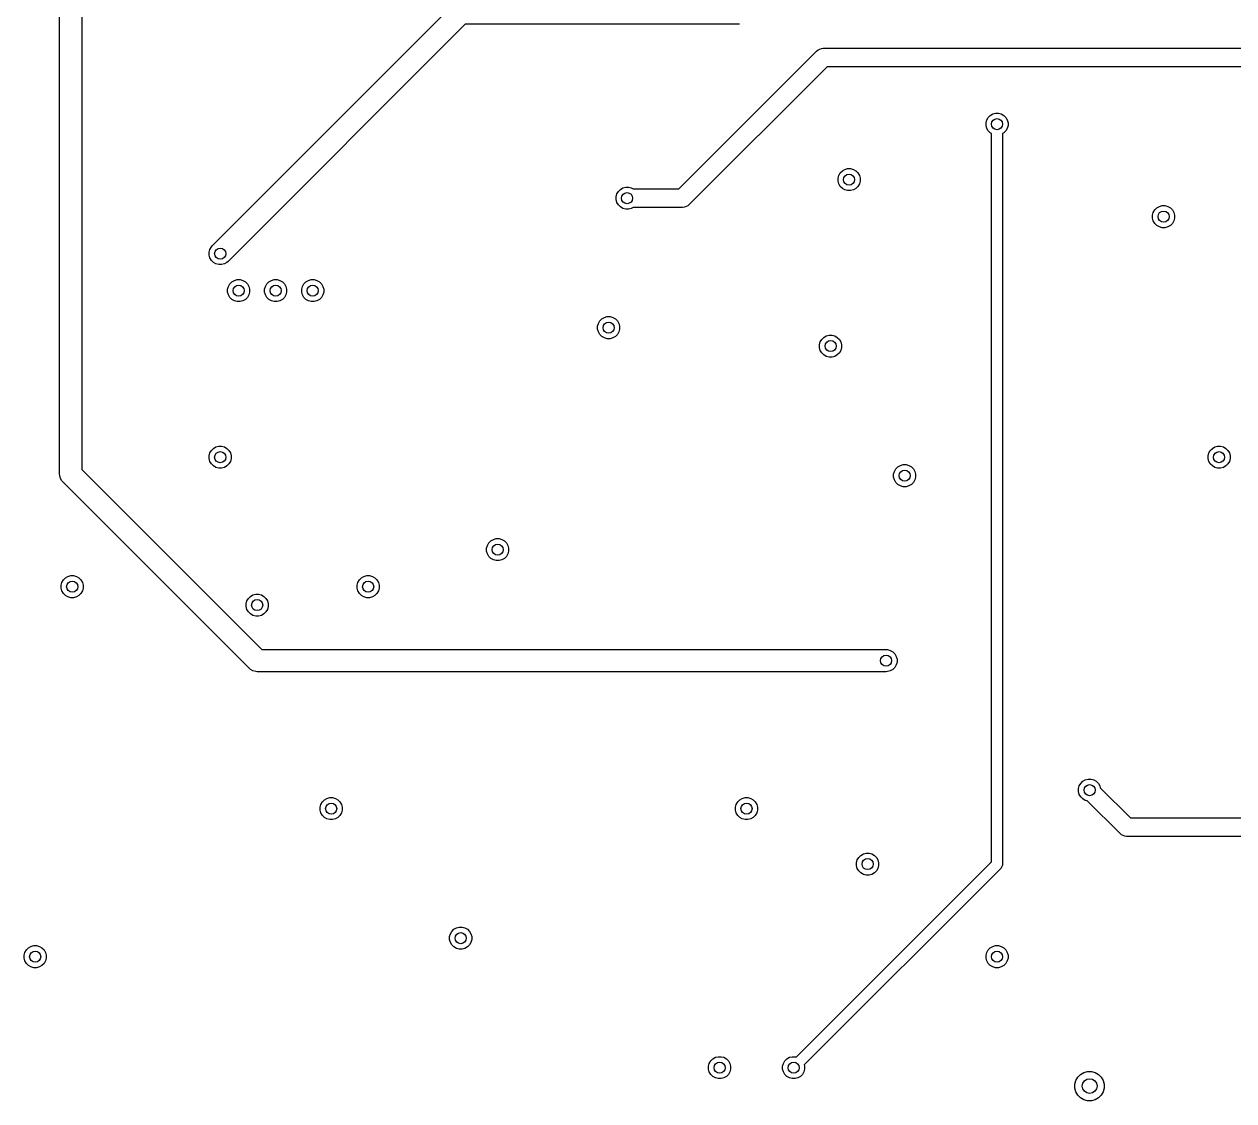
# Model space of a CAD drawing. Header units: inches. Extents: x 1.35 to 5.17, y -6.98 to -1.21.
# Drawn here: x 1.563 to 2.85, y -5.744 to -4.598 of the extents above; entities that cross this region are included whole.
import ezdxf

# ---------------------------------------------------------------- set-up
doc = ezdxf.new("R2010")
doc.units = ezdxf.units.IN
doc.header["$MEASUREMENT"] = 0
doc.layers.add('In1.Cu', color=91, linetype='CONTINUOUS', true_color=0x7fc87f)

msp = doc.modelspace()

# ---------------------------------------------------------------- linework, layer by layer
at = {"layer": 'In1.Cu', "linetype": 'CONTINUOUS'}
for p, q in [((1.6008, -5.0772), (1.6008, -4.4913)), ((1.6244, -4.4913), (1.6244, -5.0723)), ((1.7633, -4.8342), (2.0192, -4.5783)), ((2.0325, -4.5984), (1.78, -4.8509)), ((2.3228, -4.5984), (2.0325, -4.5984)), ((2.3244, -4.5983), (2.3228, -4.5984)), ((2.2597, -4.7736), (2.4064, -4.6269)), ((2.4064, -4.6269), (2.4079, -4.6257)), ((2.4079, -4.6257), (2.4115, -4.6242)), ((2.4115, -4.6242), (2.4134, -4.624)), ((2.4115, -4.6242), (2.4115, -4.6242)), ((2.4134, -4.624), (3.1573, -4.624)), ((2.4175, -4.6437), (2.2707, -4.7904)), ((3.1614, -4.6437), (2.4175, -4.6437)), ((2.5875, -4.7002), (2.5891, -4.6975)), ((2.5891, -4.6975), (2.5912, -4.6954)), ((2.5912, -4.6954), (2.5939, -4.6938)), ((2.5939, -4.6938), (2.5969, -4.693)), ((2.5969, -4.693), (2.6, -4.693)), ((2.6, -4.693), (2.6029, -4.6938)), ((2.6029, -4.6938), (2.6056, -4.6954)), ((2.6056, -4.6954), (2.6078, -4.6975)), ((2.6078, -4.6975), (2.6093, -4.7002)), ((2.5867, -4.7032), (2.5875, -4.7002)), ((2.5867, -4.7063), (2.5867, -4.7032)), ((2.5875, -4.7092), (2.5867, -4.7063)), ((2.5891, -4.7119), (2.5875, -4.7092)), ((2.6093, -4.7092), (2.6078, -4.7119)), ((2.6093, -4.7002), (2.6101, -4.7032)), ((2.6101, -4.7063), (2.6093, -4.7092)), ((2.6101, -4.7032), (2.6101, -4.7063)), ((2.5912, -4.7141), (2.5891, -4.7119)), ((2.5925, -4.7148), (2.5912, -4.7141)), ((2.5925, -5.4897), (2.5925, -4.7148)), ((2.6056, -4.7141), (2.6043, -4.7148)), ((2.6043, -4.7148), (2.6043, -5.4921)), ((2.6078, -4.7119), (2.6056, -4.7141)), ((2.4292, -4.7622), (2.43, -4.7593)), ((2.4292, -4.7653), (2.4292, -4.7622)), ((2.43, -4.7593), (2.4316, -4.7566)), ((2.4316, -4.7566), (2.4338, -4.7544)), ((2.4338, -4.7544), (2.4364, -4.7529)), ((2.4364, -4.7529), (2.4394, -4.7521)), ((2.4394, -4.7521), (2.4425, -4.7521)), ((2.4425, -4.7521), (2.4455, -4.7529)), ((2.4455, -4.7529), (2.4481, -4.7544)), ((2.4481, -4.7544), (2.4503, -4.7566)), ((2.4503, -4.7566), (2.4519, -4.7593)), ((2.4519, -4.7593), (2.4527, -4.7622)), ((2.4527, -4.7622), (2.4527, -4.7653)), ((2.1954, -4.7763), (2.1975, -4.7741)), ((2.1975, -4.7741), (2.2002, -4.7726)), ((2.2002, -4.7726), (2.2032, -4.7718)), ((2.2032, -4.7718), (2.2063, -4.7718)), ((2.2063, -4.7718), (2.2092, -4.7726)), ((2.2092, -4.7726), (2.2111, -4.7736)), ((2.2111, -4.7736), (2.2597, -4.7736)), ((2.43, -4.7683), (2.4292, -4.7653)), ((2.4316, -4.771), (2.43, -4.7683)), ((2.4338, -4.7731), (2.4316, -4.771)), ((2.4364, -4.7747), (2.4338, -4.7731)), ((2.4394, -4.7755), (2.4364, -4.7747)), ((2.4425, -4.7755), (2.4394, -4.7755)), ((2.4455, -4.7747), (2.4425, -4.7755)), ((2.4481, -4.7731), (2.4455, -4.7747)), ((2.4503, -4.771), (2.4481, -4.7731)), ((2.4519, -4.7683), (2.4503, -4.771)), ((2.4527, -4.7653), (2.4519, -4.7683)), ((2.193, -4.7819), (2.1938, -4.7789)), ((2.193, -4.785), (2.193, -4.7819)), ((2.1938, -4.788), (2.193, -4.785)), ((2.1938, -4.7789), (2.1954, -4.7763)), ((2.1954, -4.7907), (2.1938, -4.788)), ((2.1975, -4.7928), (2.1954, -4.7907)), ((2.2002, -4.7944), (2.1975, -4.7928)), ((2.2032, -4.7952), (2.2002, -4.7944)), ((2.2063, -4.7952), (2.2032, -4.7952)), ((2.2092, -4.7944), (2.2063, -4.7952)), ((2.2111, -4.7933), (2.2092, -4.7944)), ((2.2638, -4.7933), (2.2111, -4.7933)), ((2.2657, -4.7931), (2.2638, -4.7933)), ((2.2692, -4.7916), (2.2657, -4.7931)), ((2.2707, -4.7904), (2.2692, -4.7916)), ((2.2692, -4.7916), (2.2692, -4.7916)), ((2.7639, -4.8016), (2.7647, -4.7986)), ((2.7647, -4.7986), (2.7662, -4.796)), ((2.7662, -4.796), (2.7684, -4.7938)), ((2.7684, -4.7938), (2.7711, -4.7922)), ((2.7711, -4.7922), (2.774, -4.7914)), ((2.774, -4.7914), (2.7771, -4.7914)), ((2.7771, -4.7914), (2.7801, -4.7922)), ((2.7801, -4.7922), (2.7828, -4.7938)), ((2.7828, -4.7938), (2.785, -4.796)), ((2.785, -4.796), (2.7865, -4.7986)), ((2.7865, -4.7986), (2.7873, -4.8016)), ((2.7639, -4.8047), (2.7639, -4.8016)), ((2.7647, -4.8077), (2.7639, -4.8047)), ((2.7662, -4.8103), (2.7647, -4.8077)), ((2.7684, -4.8125), (2.7662, -4.8103)), ((2.7711, -4.8141), (2.7684, -4.8125)), ((2.774, -4.8149), (2.7711, -4.8141)), ((2.7801, -4.8141), (2.7771, -4.8149)), ((2.7828, -4.8125), (2.7801, -4.8141)), ((2.785, -4.8103), (2.7828, -4.8125)), ((2.7865, -4.8077), (2.785, -4.8103)), ((2.7873, -4.8047), (2.7865, -4.8077)), ((2.7873, -4.8016), (2.7873, -4.8047)), ((2.7771, -4.8149), (2.774, -4.8149)), ((1.7599, -4.841), (1.7607, -4.838)), ((1.7607, -4.838), (1.7623, -4.8353)), ((1.7623, -4.8353), (1.7633, -4.8342)), ((1.7599, -4.8441), (1.7599, -4.841)), ((1.7607, -4.847), (1.7599, -4.8441)), ((1.7623, -4.8497), (1.7607, -4.847)), ((1.7645, -4.8519), (1.7623, -4.8497)), ((1.7671, -4.8534), (1.7645, -4.8519)), ((1.7788, -4.8519), (1.7762, -4.8534)), ((1.78, -4.8509), (1.7788, -4.8519)), ((1.7701, -4.8542), (1.7671, -4.8534)), ((1.7732, -4.8542), (1.7701, -4.8542)), ((1.7762, -4.8534), (1.7732, -4.8542)), ((1.7796, -4.8803), (1.7804, -4.8774)), ((1.7804, -4.8774), (1.782, -4.8747)), ((1.782, -4.8747), (1.7841, -4.8725)), ((1.7841, -4.8725), (1.7868, -4.871)), ((1.7868, -4.871), (1.7898, -4.8702)), ((1.7898, -4.8702), (1.7929, -4.8702)), ((1.7929, -4.8702), (1.7959, -4.871)), ((1.7959, -4.871), (1.7985, -4.8725)), ((1.7985, -4.8725), (1.8007, -4.8747)), ((1.8007, -4.8747), (1.8023, -4.8774)), ((1.8023, -4.8774), (1.803, -4.8803)), ((1.819, -4.8803), (1.8198, -4.8774)), ((1.8198, -4.8774), (1.8213, -4.8747)), ((1.8213, -4.8747), (1.8235, -4.8725)), ((1.8235, -4.8725), (1.8262, -4.871)), ((1.8262, -4.871), (1.8292, -4.8702)), ((1.8292, -4.8702), (1.8323, -4.8702)), ((1.8323, -4.8702), (1.8352, -4.871)), ((1.8352, -4.871), (1.8379, -4.8725)), ((1.8379, -4.8725), (1.8401, -4.8747)), ((1.8401, -4.8747), (1.8416, -4.8774)), ((1.8416, -4.8774), (1.8424, -4.8803)), ((1.8584, -4.8803), (1.8592, -4.8774)), ((1.8592, -4.8774), (1.8607, -4.8747)), ((1.8607, -4.8747), (1.8629, -4.8725)), ((1.8629, -4.8725), (1.8656, -4.871)), ((1.8656, -4.871), (1.8685, -4.8702)), ((1.8685, -4.8702), (1.8716, -4.8702)), ((1.8716, -4.8702), (1.8746, -4.871)), ((1.8746, -4.871), (1.8773, -4.8725)), ((1.8773, -4.8725), (1.8794, -4.8747)), ((1.8794, -4.8747), (1.881, -4.8774)), ((1.881, -4.8774), (1.8818, -4.8803)), ((1.7796, -4.8834), (1.7796, -4.8803)), ((1.7804, -4.8864), (1.7796, -4.8834)), ((1.782, -4.8891), (1.7804, -4.8864)), ((1.7841, -4.8913), (1.782, -4.8891)), ((1.7868, -4.8928), (1.7841, -4.8913)), ((1.7985, -4.8913), (1.7959, -4.8928)), ((1.8007, -4.8891), (1.7985, -4.8913)), ((1.8023, -4.8864), (1.8007, -4.8891)), ((1.803, -4.8834), (1.8023, -4.8864)), ((1.803, -4.8803), (1.803, -4.8834)), ((1.819, -4.8834), (1.819, -4.8803)), ((1.8198, -4.8864), (1.819, -4.8834)), ((1.8213, -4.8891), (1.8198, -4.8864)), ((1.8235, -4.8913), (1.8213, -4.8891)), ((1.8262, -4.8928), (1.8235, -4.8913)), ((1.8379, -4.8913), (1.8352, -4.8928)), ((1.8401, -4.8891), (1.8379, -4.8913)), ((1.8416, -4.8864), (1.8401, -4.8891)), ((1.8424, -4.8834), (1.8416, -4.8864)), ((1.8424, -4.8803), (1.8424, -4.8834)), ((1.8584, -4.8834), (1.8584, -4.8803)), ((1.8592, -4.8864), (1.8584, -4.8834)), ((1.8607, -4.8891), (1.8592, -4.8864)), ((1.8629, -4.8913), (1.8607, -4.8891)), ((1.8656, -4.8928), (1.8629, -4.8913)), ((1.8773, -4.8913), (1.8746, -4.8928)), ((1.8794, -4.8891), (1.8773, -4.8913)), ((1.881, -4.8864), (1.8794, -4.8891)), ((1.8818, -4.8834), (1.881, -4.8864)), ((1.8818, -4.8803), (1.8818, -4.8834)), ((1.7898, -4.8936), (1.7868, -4.8928)), ((1.7929, -4.8936), (1.7898, -4.8936)), ((1.7959, -4.8928), (1.7929, -4.8936)), ((1.8292, -4.8936), (1.8262, -4.8928)), ((1.8323, -4.8936), (1.8292, -4.8936)), ((1.8352, -4.8928), (1.8323, -4.8936)), ((1.8685, -4.8936), (1.8656, -4.8928)), ((1.8716, -4.8936), (1.8685, -4.8936)), ((1.8746, -4.8928), (1.8716, -4.8936)), ((2.1733, -4.9197), (2.1741, -4.9167)), ((2.1741, -4.9167), (2.1757, -4.9141)), ((2.1757, -4.9141), (2.1778, -4.9119)), ((2.1778, -4.9119), (2.1805, -4.9103)), ((2.1805, -4.9103), (2.1835, -4.9095)), ((2.1835, -4.9095), (2.1866, -4.9095)), ((2.1866, -4.9095), (2.1896, -4.9103)), ((2.1896, -4.9103), (2.1922, -4.9119)), ((2.1922, -4.9119), (2.1944, -4.9141)), ((2.1944, -4.9141), (2.196, -4.9167)), ((2.196, -4.9167), (2.1967, -4.9197)), ((2.1733, -4.9228), (2.1733, -4.9197)), ((2.1741, -4.9258), (2.1733, -4.9228)), ((2.1757, -4.9284), (2.1741, -4.9258)), ((2.1778, -4.9306), (2.1757, -4.9284)), ((2.1944, -4.9284), (2.1922, -4.9306)), ((2.196, -4.9258), (2.1944, -4.9284)), ((2.1967, -4.9228), (2.196, -4.9258)), ((2.1967, -4.9197), (2.1967, -4.9228)), ((2.4141, -4.9316), (2.4167, -4.93)), ((2.4167, -4.93), (2.4197, -4.9292)), ((2.4197, -4.9292), (2.4228, -4.9292)), ((2.4228, -4.9292), (2.4258, -4.93)), ((2.4258, -4.93), (2.4284, -4.9316)), ((2.1805, -4.9322), (2.1778, -4.9306)), ((2.1835, -4.933), (2.1805, -4.9322)), ((2.1866, -4.933), (2.1835, -4.933)), ((2.1896, -4.9322), (2.1866, -4.933)), ((2.1922, -4.9306), (2.1896, -4.9322)), ((2.4095, -4.9394), (2.4103, -4.9364)), ((2.4095, -4.9425), (2.4095, -4.9394)), ((2.4103, -4.9455), (2.4095, -4.9425)), ((2.4103, -4.9364), (2.4119, -4.9338)), ((2.4119, -4.9338), (2.4141, -4.9316)), ((2.4284, -4.9316), (2.4306, -4.9338)), ((2.4306, -4.9338), (2.4322, -4.9364)), ((2.4322, -4.9364), (2.433, -4.9394)), ((2.433, -4.9425), (2.4322, -4.9455)), ((2.433, -4.9394), (2.433, -4.9425)), ((2.4119, -4.9481), (2.4103, -4.9455)), ((2.4141, -4.9503), (2.4119, -4.9481)), ((2.4167, -4.9519), (2.4141, -4.9503)), ((2.4197, -4.9527), (2.4167, -4.9519)), ((2.4228, -4.9527), (2.4197, -4.9527)), ((2.4258, -4.9519), (2.4228, -4.9527)), ((2.4284, -4.9503), (2.4258, -4.9519)), ((2.4306, -4.9481), (2.4284, -4.9503)), ((2.4322, -4.9455), (2.4306, -4.9481)), ((1.7599, -5.0575), (1.7607, -5.0545)), ((1.7599, -5.0606), (1.7599, -5.0575)), ((1.7607, -5.0545), (1.7623, -5.0519)), ((1.7623, -5.0519), (1.7645, -5.0497)), ((1.7645, -5.0497), (1.7671, -5.0481)), ((1.7671, -5.0481), (1.7701, -5.0473)), ((1.7701, -5.0473), (1.7732, -5.0473)), ((1.7732, -5.0473), (1.7762, -5.0481)), ((1.7762, -5.0481), (1.7788, -5.0497)), ((1.7788, -5.0497), (1.781, -5.0519)), ((1.781, -5.0519), (1.7826, -5.0545)), ((1.7826, -5.0545), (1.7834, -5.0575)), ((1.7834, -5.0575), (1.7834, -5.0606)), ((2.8229, -5.0575), (2.8237, -5.0545)), ((2.8229, -5.0606), (2.8229, -5.0575)), ((2.8237, -5.0545), (2.8253, -5.0519)), ((2.8253, -5.0519), (2.8275, -5.0497)), ((2.8275, -5.0497), (2.8301, -5.0481)), ((2.8301, -5.0481), (2.8331, -5.0473)), ((2.8331, -5.0473), (2.8362, -5.0473)), ((2.8362, -5.0473), (2.8392, -5.0481)), ((2.8392, -5.0481), (2.8418, -5.0497)), ((2.8418, -5.0497), (2.844, -5.0519)), ((2.844, -5.0519), (2.8456, -5.0545)), ((2.8456, -5.0545), (2.8464, -5.0575)), ((2.8464, -5.0575), (2.8464, -5.0606)), ((1.7607, -5.0636), (1.7599, -5.0606)), ((1.7623, -5.0662), (1.7607, -5.0636)), ((1.7645, -5.0684), (1.7623, -5.0662)), ((1.7671, -5.07), (1.7645, -5.0684)), ((1.7701, -5.0708), (1.7671, -5.07)), ((1.7732, -5.0708), (1.7701, -5.0708)), ((1.7762, -5.07), (1.7732, -5.0708)), ((1.7788, -5.0684), (1.7762, -5.07)), ((1.781, -5.0662), (1.7788, -5.0684)), ((1.7826, -5.0636), (1.781, -5.0662)), ((1.7834, -5.0606), (1.7826, -5.0636)), ((2.4891, -5.0742), (2.4906, -5.0716)), ((2.4906, -5.0716), (2.4928, -5.0694)), ((2.4928, -5.0694), (2.4955, -5.0678)), ((2.4955, -5.0678), (2.4985, -5.067)), ((2.4985, -5.067), (2.5015, -5.067)), ((2.5015, -5.067), (2.5045, -5.0678)), ((2.5045, -5.0678), (2.5072, -5.0694)), ((2.5072, -5.0694), (2.5094, -5.0716)), ((2.5094, -5.0716), (2.5109, -5.0742)), ((2.8237, -5.0636), (2.8229, -5.0606)), ((2.8253, -5.0662), (2.8237, -5.0636)), ((2.8275, -5.0684), (2.8253, -5.0662)), ((2.8301, -5.07), (2.8275, -5.0684)), ((2.8331, -5.0708), (2.8301, -5.07)), ((2.8362, -5.0708), (2.8331, -5.0708)), ((2.8392, -5.07), (2.8362, -5.0708)), ((2.8418, -5.0684), (2.8392, -5.07)), ((2.844, -5.0662), (2.8418, -5.0684)), ((2.8456, -5.0636), (2.844, -5.0662)), ((2.8464, -5.0606), (2.8456, -5.0636)), ((1.6009, -5.0787), (1.6008, -5.0772)), ((1.6017, -5.0817), (1.6009, -5.0787)), ((1.6032, -5.0844), (1.6017, -5.0817)), ((1.6042, -5.0855), (1.6032, -5.0844)), ((1.6244, -5.0723), (1.8159, -5.2638)), ((2.4883, -5.0772), (2.4891, -5.0742)), ((2.4883, -5.0803), (2.4883, -5.0772)), ((2.4891, -5.0833), (2.4883, -5.0803)), ((2.4906, -5.0859), (2.4891, -5.0833)), ((2.5109, -5.0833), (2.5094, -5.0859)), ((2.5109, -5.0742), (2.5117, -5.0772)), ((2.5117, -5.0803), (2.5109, -5.0833)), ((2.5117, -5.0772), (2.5117, -5.0803)), ((1.8027, -5.2839), (1.6042, -5.0855)), ((2.4928, -5.0881), (2.4906, -5.0859)), ((2.4955, -5.0897), (2.4928, -5.0881)), ((2.4985, -5.0905), (2.4955, -5.0897)), ((2.5015, -5.0905), (2.4985, -5.0905)), ((2.5045, -5.0897), (2.5015, -5.0905)), ((2.5072, -5.0881), (2.5045, -5.0897)), ((2.5094, -5.0859), (2.5072, -5.0881)), ((2.0576, -5.1503), (2.0597, -5.1481)), ((2.0597, -5.1481), (2.0624, -5.1466)), ((2.0624, -5.1466), (2.0654, -5.1458)), ((2.0654, -5.1458), (2.0685, -5.1458)), ((2.0685, -5.1458), (2.0714, -5.1466)), ((2.0714, -5.1466), (2.0741, -5.1481)), ((2.0741, -5.1481), (2.0763, -5.1503)), ((2.0552, -5.1559), (2.056, -5.153)), ((2.0552, -5.159), (2.0552, -5.1559)), ((2.056, -5.162), (2.0552, -5.159)), ((2.056, -5.153), (2.0576, -5.1503)), ((2.0763, -5.1503), (2.0778, -5.153)), ((2.0778, -5.153), (2.0786, -5.1559)), ((2.0786, -5.159), (2.0778, -5.162)), ((2.0786, -5.1559), (2.0786, -5.159)), ((2.0576, -5.1647), (2.056, -5.162)), ((2.0597, -5.1669), (2.0576, -5.1647)), ((2.0624, -5.1684), (2.0597, -5.1669)), ((2.0654, -5.1692), (2.0624, -5.1684)), ((2.0685, -5.1692), (2.0654, -5.1692)), ((2.0714, -5.1684), (2.0685, -5.1692)), ((2.0741, -5.1669), (2.0714, -5.1684)), ((2.0763, -5.1647), (2.0741, -5.1669)), ((2.0778, -5.162), (2.0763, -5.1647)), ((1.6048, -5.1897), (1.607, -5.1875)), ((1.607, -5.1875), (1.6097, -5.1859)), ((1.6097, -5.1859), (1.6126, -5.1851)), ((1.6126, -5.1851), (1.6157, -5.1851)), ((1.6157, -5.1851), (1.6187, -5.1859)), ((1.6187, -5.1859), (1.6214, -5.1875)), ((1.6214, -5.1875), (1.6235, -5.1897)), ((1.9198, -5.1897), (1.9219, -5.1875)), ((1.9219, -5.1875), (1.9246, -5.1859)), ((1.9246, -5.1859), (1.9276, -5.1851)), ((1.9276, -5.1851), (1.9307, -5.1851)), ((1.9307, -5.1851), (1.9337, -5.1859)), ((1.9337, -5.1859), (1.9363, -5.1875)), ((1.9363, -5.1875), (1.9385, -5.1897)), ((1.6025, -5.1953), (1.6033, -5.1923)), ((1.6025, -5.1984), (1.6025, -5.1953)), ((1.6033, -5.2014), (1.6025, -5.1984)), ((1.6033, -5.1923), (1.6048, -5.1897)), ((1.6235, -5.1897), (1.6251, -5.1923)), ((1.6251, -5.1923), (1.6259, -5.1953)), ((1.6259, -5.1984), (1.6251, -5.2014)), ((1.6259, -5.1953), (1.6259, -5.1984)), ((1.9174, -5.1953), (1.9182, -5.1923)), ((1.9174, -5.1984), (1.9174, -5.1953)), ((1.9182, -5.2014), (1.9174, -5.1984)), ((1.9182, -5.1923), (1.9198, -5.1897)), ((1.9385, -5.1897), (1.94, -5.1923)), ((1.94, -5.1923), (1.9408, -5.1953)), ((1.9408, -5.1984), (1.94, -5.2014)), ((1.9408, -5.1953), (1.9408, -5.1984)), ((1.6048, -5.204), (1.6033, -5.2014)), ((1.607, -5.2062), (1.6048, -5.204)), ((1.6097, -5.2078), (1.607, -5.2062)), ((1.6126, -5.2086), (1.6097, -5.2078)), ((1.6157, -5.2086), (1.6126, -5.2086)), ((1.6187, -5.2078), (1.6157, -5.2086)), ((1.6214, -5.2062), (1.6187, -5.2078)), ((1.6235, -5.204), (1.6214, -5.2062)), ((1.6251, -5.2014), (1.6235, -5.204)), ((1.7993, -5.215), (1.8001, -5.212)), ((1.8001, -5.212), (1.8017, -5.2093)), ((1.8017, -5.2093), (1.8038, -5.2072)), ((1.8038, -5.2072), (1.8065, -5.2056)), ((1.8065, -5.2056), (1.8095, -5.2048)), ((1.8095, -5.2048), (1.8126, -5.2048)), ((1.8126, -5.2048), (1.8155, -5.2056)), ((1.8155, -5.2056), (1.8182, -5.2072)), ((1.8182, -5.2072), (1.8204, -5.2093)), ((1.8204, -5.2093), (1.8219, -5.212)), ((1.8219, -5.212), (1.8227, -5.215)), ((1.9198, -5.204), (1.9182, -5.2014)), ((1.9219, -5.2062), (1.9198, -5.204)), ((1.9246, -5.2078), (1.9219, -5.2062)), ((1.9276, -5.2086), (1.9246, -5.2078)), ((1.9307, -5.2086), (1.9276, -5.2086)), ((1.9337, -5.2078), (1.9307, -5.2086)), ((1.9363, -5.2062), (1.9337, -5.2078)), ((1.9385, -5.204), (1.9363, -5.2062)), ((1.94, -5.2014), (1.9385, -5.204)), ((1.7993, -5.2181), (1.7993, -5.215)), ((1.8001, -5.2211), (1.7993, -5.2181)), ((1.8017, -5.2237), (1.8001, -5.2211)), ((1.8038, -5.2259), (1.8017, -5.2237)), ((1.8065, -5.2274), (1.8038, -5.2259)), ((1.8182, -5.2259), (1.8155, -5.2274)), ((1.8204, -5.2237), (1.8182, -5.2259)), ((1.8219, -5.2211), (1.8204, -5.2237)), ((1.8227, -5.2181), (1.8219, -5.2211)), ((1.8227, -5.215), (1.8227, -5.2181)), ((1.8095, -5.2282), (1.8065, -5.2274)), ((1.8126, -5.2282), (1.8095, -5.2282)), ((1.8155, -5.2274), (1.8126, -5.2282)), ((1.8159, -5.2638), (2.4803, -5.2638)), ((2.4803, -5.2638), (2.4819, -5.2639)), ((2.4819, -5.2639), (2.4848, -5.2647)), ((2.4848, -5.2647), (2.4875, -5.2662)), ((2.4875, -5.2662), (2.4897, -5.2684)), ((2.4897, -5.2684), (2.4912, -5.2711)), ((2.4912, -5.2711), (2.492, -5.274)), ((2.492, -5.2771), (2.4912, -5.2801)), ((2.492, -5.274), (2.492, -5.2771)), ((1.8038, -5.285), (1.8027, -5.2839)), ((1.8065, -5.2865), (1.8038, -5.285)), ((1.8095, -5.2873), (1.8065, -5.2865)), ((1.811, -5.2874), (1.8095, -5.2873)), ((2.4803, -5.2874), (1.811, -5.2874)), ((2.4819, -5.2873), (2.4803, -5.2874)), ((2.4848, -5.2865), (2.4819, -5.2873)), ((2.4875, -5.285), (2.4848, -5.2865)), ((2.4897, -5.2828), (2.4875, -5.285)), ((2.4912, -5.2801), (2.4897, -5.2828)), ((2.6859, -5.4089), (2.6875, -5.4062)), ((2.6875, -5.4062), (2.6897, -5.404)), ((2.6897, -5.404), (2.6923, -5.4025)), ((2.6923, -5.4025), (2.6953, -5.4017)), ((2.6953, -5.4017), (2.6984, -5.4017)), ((2.6984, -5.4017), (2.7014, -5.4025)), ((2.7014, -5.4025), (2.704, -5.404)), ((2.704, -5.404), (2.7062, -5.4062)), ((2.7062, -5.4062), (2.7078, -5.4089)), ((2.6851, -5.4118), (2.6859, -5.4089)), ((2.6851, -5.4149), (2.6851, -5.4118)), ((2.6859, -5.4179), (2.6851, -5.4149)), ((2.6875, -5.4206), (2.6859, -5.4179)), ((2.7078, -5.4089), (2.7083, -5.4109)), ((2.7083, -5.4109), (2.7403, -5.4429)), ((1.8781, -5.4315), (1.8789, -5.4286)), ((1.8781, -5.4346), (1.8781, -5.4315)), ((1.8789, -5.4286), (1.8804, -5.4259)), ((1.8804, -5.4259), (1.8826, -5.4237)), ((1.8826, -5.4237), (1.8852, -5.4222)), ((1.8852, -5.4222), (1.8882, -5.4214)), ((1.8882, -5.4214), (1.8913, -5.4214)), ((1.8913, -5.4214), (1.8943, -5.4222)), ((1.8943, -5.4222), (1.897, -5.4237)), ((1.897, -5.4237), (1.8991, -5.4259)), ((1.8991, -5.4259), (1.9007, -5.4286)), ((1.9007, -5.4286), (1.9015, -5.4315)), ((1.9015, -5.4315), (1.9015, -5.4346)), ((2.32, -5.4315), (2.3208, -5.4286)), ((2.32, -5.4346), (2.32, -5.4315)), ((2.3208, -5.4286), (2.3224, -5.4259)), ((2.3224, -5.4259), (2.3246, -5.4237)), ((2.3246, -5.4237), (2.3272, -5.4222)), ((2.3272, -5.4222), (2.3302, -5.4214)), ((2.3302, -5.4214), (2.3333, -5.4214)), ((2.3333, -5.4214), (2.3363, -5.4222)), ((2.3363, -5.4222), (2.3389, -5.4237)), ((2.3389, -5.4237), (2.3411, -5.4259)), ((2.3411, -5.4259), (2.3427, -5.4286)), ((2.3427, -5.4286), (2.3435, -5.4315)), ((2.3435, -5.4315), (2.3435, -5.4346)), ((2.6897, -5.4228), (2.6875, -5.4206)), ((2.6923, -5.4243), (2.6897, -5.4228)), ((2.6944, -5.4249), (2.6923, -5.4243)), ((2.7293, -5.4597), (2.6944, -5.4249)), ((1.8789, -5.4376), (1.8781, -5.4346)), ((1.8804, -5.4403), (1.8789, -5.4376)), ((1.8826, -5.4424), (1.8804, -5.4403)), ((1.8852, -5.444), (1.8826, -5.4424)), ((1.8882, -5.4448), (1.8852, -5.444)), ((1.8913, -5.4448), (1.8882, -5.4448)), ((1.8943, -5.444), (1.8913, -5.4448)), ((1.897, -5.4424), (1.8943, -5.444)), ((1.8991, -5.4403), (1.897, -5.4424)), ((1.9007, -5.4376), (1.8991, -5.4403)), ((1.9015, -5.4346), (1.9007, -5.4376)), ((2.3208, -5.4376), (2.32, -5.4346)), ((2.3224, -5.4403), (2.3208, -5.4376)), ((2.3246, -5.4424), (2.3224, -5.4403)), ((2.3272, -5.444), (2.3246, -5.4424)), ((2.3302, -5.4448), (2.3272, -5.444)), ((2.3333, -5.4448), (2.3302, -5.4448)), ((2.3363, -5.444), (2.3333, -5.4448)), ((2.3389, -5.4424), (2.3363, -5.444)), ((2.3411, -5.4403), (2.3389, -5.4424)), ((2.3427, -5.4376), (2.3411, -5.4403)), ((2.3435, -5.4346), (2.3427, -5.4376)), ((2.7403, -5.4429), (3.1258, -5.4429)), ((2.7308, -5.4609), (2.7293, -5.4597)), ((2.7343, -5.4624), (2.7308, -5.4609)), ((2.7362, -5.4626), (2.7343, -5.4624)), ((2.7343, -5.4624), (2.7343, -5.4624)), ((3.1299, -5.4626), (2.7362, -5.4626)), ((2.4513, -5.4849), (2.4534, -5.4828)), ((2.4534, -5.4828), (2.4561, -5.4812)), ((2.4561, -5.4812), (2.4591, -5.4804)), ((2.4591, -5.4804), (2.4622, -5.4804)), ((2.4622, -5.4804), (2.4651, -5.4812)), ((2.4651, -5.4812), (2.4678, -5.4828)), ((2.4678, -5.4828), (2.47, -5.4849)), ((2.3849, -5.6973), (2.5925, -5.4897)), ((2.6026, -5.4963), (2.3932, -5.7057)), ((2.4489, -5.4906), (2.4497, -5.4876)), ((2.4489, -5.4937), (2.4489, -5.4906)), ((2.4497, -5.4966), (2.4489, -5.4937)), ((2.4497, -5.4876), (2.4513, -5.4849)), ((2.47, -5.4849), (2.4715, -5.4876)), ((2.4715, -5.4876), (2.4723, -5.4906)), ((2.4723, -5.4937), (2.4715, -5.4966)), ((2.4723, -5.4906), (2.4723, -5.4937)), ((2.6033, -5.4954), (2.6026, -5.4963)), ((2.6039, -5.494), (2.6033, -5.4954)), ((2.6042, -5.4933), (2.6039, -5.494)), ((2.6043, -5.4921), (2.6042, -5.4933)), ((2.4513, -5.4993), (2.4497, -5.4966)), ((2.4534, -5.5015), (2.4513, -5.4993)), ((2.4561, -5.503), (2.4534, -5.5015)), ((2.4591, -5.5038), (2.4561, -5.503)), ((2.4622, -5.5038), (2.4591, -5.5038)), ((2.4651, -5.503), (2.4622, -5.5038)), ((2.4678, -5.5015), (2.4651, -5.503)), ((2.47, -5.4993), (2.4678, -5.5015)), ((2.4715, -5.4966), (2.47, -5.4993)), ((2.0204, -5.5615), (2.023, -5.56)), ((2.023, -5.56), (2.026, -5.5592)), ((2.026, -5.5592), (2.0291, -5.5592)), ((2.0291, -5.5592), (2.0321, -5.56)), ((2.0321, -5.56), (2.0347, -5.5615)), ((2.0158, -5.5693), (2.0166, -5.5663)), ((2.0158, -5.5724), (2.0158, -5.5693)), ((2.0166, -5.5754), (2.0158, -5.5724)), ((2.0166, -5.5663), (2.0182, -5.5637)), ((2.0182, -5.5637), (2.0204, -5.5615)), ((2.0347, -5.5615), (2.0369, -5.5637)), ((2.0369, -5.5637), (2.0385, -5.5663)), ((2.0385, -5.5663), (2.0393, -5.5693)), ((2.0393, -5.5724), (2.0385, -5.5754)), ((2.0393, -5.5693), (2.0393, -5.5724)), ((1.5631, -5.589), (1.5639, -5.586)), ((1.5639, -5.586), (1.5654, -5.5834)), ((1.5654, -5.5834), (1.5676, -5.5812)), ((1.5676, -5.5812), (1.5703, -5.5796)), ((1.5703, -5.5796), (1.5733, -5.5788)), ((1.5733, -5.5788), (1.5763, -5.5788)), ((1.5763, -5.5788), (1.5793, -5.5796)), ((1.5793, -5.5796), (1.582, -5.5812)), ((1.582, -5.5812), (1.5842, -5.5834)), ((1.5842, -5.5834), (1.5857, -5.586)), ((1.5857, -5.586), (1.5865, -5.589)), ((2.0182, -5.5781), (2.0166, -5.5754)), ((2.0204, -5.5802), (2.0182, -5.5781)), ((2.023, -5.5818), (2.0204, -5.5802)), ((2.026, -5.5826), (2.023, -5.5818)), ((2.0291, -5.5826), (2.026, -5.5826)), ((2.0321, -5.5818), (2.0291, -5.5826)), ((2.0347, -5.5802), (2.0321, -5.5818)), ((2.0369, -5.5781), (2.0347, -5.5802)), ((2.0385, -5.5754), (2.0369, -5.5781)), ((2.5867, -5.589), (2.5875, -5.586)), ((2.5875, -5.586), (2.5891, -5.5834)), ((2.5891, -5.5834), (2.5912, -5.5812)), ((2.5912, -5.5812), (2.5939, -5.5796)), ((2.5939, -5.5796), (2.5969, -5.5788)), ((2.5969, -5.5788), (2.6, -5.5788)), ((2.6, -5.5788), (2.6029, -5.5796)), ((2.6029, -5.5796), (2.6056, -5.5812)), ((2.6056, -5.5812), (2.6078, -5.5834)), ((2.6078, -5.5834), (2.6093, -5.586)), ((2.6093, -5.586), (2.6101, -5.589)), ((1.5631, -5.5921), (1.5631, -5.589)), ((1.5639, -5.5951), (1.5631, -5.5921)), ((1.5654, -5.5977), (1.5639, -5.5951)), ((1.5676, -5.5999), (1.5654, -5.5977)), ((1.5842, -5.5977), (1.582, -5.5999)), ((1.5857, -5.5951), (1.5842, -5.5977)), ((1.5865, -5.5921), (1.5857, -5.5951)), ((1.5865, -5.589), (1.5865, -5.5921)), ((2.5867, -5.5921), (2.5867, -5.589)), ((2.5875, -5.5951), (2.5867, -5.5921)), ((2.5891, -5.5977), (2.5875, -5.5951)), ((2.5912, -5.5999), (2.5891, -5.5977)), ((2.6078, -5.5977), (2.6056, -5.5999)), ((2.6093, -5.5951), (2.6078, -5.5977)), ((2.6101, -5.5921), (2.6093, -5.5951)), ((2.6101, -5.589), (2.6101, -5.5921)), ((1.5703, -5.6015), (1.5676, -5.5999)), ((1.5733, -5.6023), (1.5703, -5.6015)), ((1.5763, -5.6023), (1.5733, -5.6023)), ((1.5793, -5.6015), (1.5763, -5.6023)), ((1.582, -5.5999), (1.5793, -5.6015)), ((2.5939, -5.6015), (2.5912, -5.5999)), ((2.5969, -5.6023), (2.5939, -5.6015)), ((2.6, -5.6023), (2.5969, -5.6023)), ((2.6029, -5.6015), (2.6, -5.6023)), ((2.6056, -5.5999), (2.6029, -5.6015)), ((2.2922, -5.7041), (2.2938, -5.7015)), ((2.2938, -5.7015), (2.296, -5.6993)), ((2.296, -5.6993), (2.2986, -5.6977)), ((2.2986, -5.6977), (2.3016, -5.697)), ((2.3016, -5.697), (2.3047, -5.697)), ((2.3047, -5.697), (2.3077, -5.6977)), ((2.3077, -5.6977), (2.3103, -5.6993)), ((2.3103, -5.6993), (2.3125, -5.7015)), ((2.3125, -5.7015), (2.3141, -5.7041)), ((2.371, -5.7041), (2.3725, -5.7015)), ((2.3725, -5.7015), (2.3747, -5.6993)), ((2.3747, -5.6993), (2.3774, -5.6977)), ((2.3774, -5.6977), (2.3803, -5.697)), ((2.3803, -5.697), (2.3834, -5.697)), ((2.3834, -5.697), (2.3849, -5.6973)), ((2.2914, -5.7071), (2.2922, -5.7041)), ((2.2914, -5.7102), (2.2914, -5.7071)), ((2.2922, -5.7132), (2.2914, -5.7102)), ((2.2938, -5.7159), (2.2922, -5.7132)), ((2.3141, -5.7132), (2.3125, -5.7159)), ((2.3141, -5.7041), (2.3149, -5.7071)), ((2.3149, -5.7102), (2.3141, -5.7132)), ((2.3149, -5.7071), (2.3149, -5.7102)), ((2.3702, -5.7071), (2.371, -5.7041)), ((2.3702, -5.7102), (2.3702, -5.7071)), ((2.371, -5.7132), (2.3702, -5.7102)), ((2.3725, -5.7159), (2.371, -5.7132)), ((2.3928, -5.7132), (2.3913, -5.7159)), ((2.3936, -5.7102), (2.3928, -5.7132)), ((2.3932, -5.7057), (2.3936, -5.7071)), ((2.3936, -5.7071), (2.3936, -5.7102)), ((2.6873, -5.7159), (2.6908, -5.7138)), ((2.6908, -5.7138), (2.6948, -5.7127)), ((2.6948, -5.7127), (2.6989, -5.7127)), ((2.6989, -5.7127), (2.7029, -5.7138)), ((2.7029, -5.7138), (2.7064, -5.7159)), ((2.296, -5.718), (2.2938, -5.7159)), ((2.2986, -5.7196), (2.296, -5.718)), ((2.3016, -5.7204), (2.2986, -5.7196)), ((2.3047, -5.7204), (2.3016, -5.7204)), ((2.3077, -5.7196), (2.3047, -5.7204)), ((2.3103, -5.718), (2.3077, -5.7196)), ((2.3125, -5.7159), (2.3103, -5.718)), ((2.3747, -5.718), (2.3725, -5.7159)), ((2.3774, -5.7196), (2.3747, -5.718)), ((2.3803, -5.7204), (2.3774, -5.7196)), ((2.3834, -5.7204), (2.3803, -5.7204)), ((2.3864, -5.7196), (2.3834, -5.7204)), ((2.3891, -5.718), (2.3864, -5.7196)), ((2.3913, -5.7159), (2.3891, -5.718)), ((2.6812, -5.7263), (2.6823, -5.7223)), ((2.6812, -5.7304), (2.6812, -5.7263)), ((2.6823, -5.7223), (2.6844, -5.7188)), ((2.6844, -5.7188), (2.6873, -5.7159)), ((2.7064, -5.7159), (2.7093, -5.7188)), ((2.7093, -5.7188), (2.7114, -5.7223)), ((2.7114, -5.7223), (2.7125, -5.7263)), ((2.7125, -5.7263), (2.7125, -5.7304)), ((2.6823, -5.7344), (2.6812, -5.7304)), ((2.6844, -5.7379), (2.6823, -5.7344)), ((2.6873, -5.7408), (2.6844, -5.7379)), ((2.6908, -5.7429), (2.6873, -5.7408)), ((2.7064, -5.7408), (2.7029, -5.7429)), ((2.7093, -5.7379), (2.7064, -5.7408)), ((2.7114, -5.7344), (2.7093, -5.7379)), ((2.7125, -5.7304), (2.7114, -5.7344)), ((2.6948, -5.744), (2.6908, -5.7429)), ((2.6989, -5.744), (2.6948, -5.744)), ((2.7029, -5.7429), (2.6989, -5.744))]:
    msp.add_line(p, q, dxfattribs=at)
at = {"layer": 'In1.Cu'}
for centre, radius in [((2.5984, -4.7047), 0.00591), ((2.4409, -4.7638), 0.00591), ((2.2047, -4.7835), 0.00591), ((2.7756, -4.8031), 0.00591), ((1.7717, -4.8425), 0.00591), ((1.7913, -4.8819), 0.00591), ((1.8307, -4.8819), 0.00591), ((1.8701, -4.8819), 0.00591), ((2.185, -4.9213), 0.00591), ((2.4213, -4.9409), 0.00591), ((1.7717, -5.0591), 0.00591), ((2.8346, -5.0591), 0.00591), ((2.5, -5.0787), 0.00591), ((2.0669, -5.1575), 0.00591), ((1.6142, -5.1969), 0.00591), ((1.9291, -5.1969), 0.00591), ((1.811, -5.2165), 0.00591), ((2.4803, -5.2756), 0.00591), ((2.6969, -5.4134), 0.00591), ((1.8898, -5.4331), 0.00591), ((2.3318, -5.4331), 0.00591), ((2.4606, -5.4921), 0.00591), ((2.0276, -5.5709), 0.00591), ((1.5748, -5.5906), 0.00591), ((2.5984, -5.5906), 0.00591), ((2.3031, -5.7087), 0.00591), ((2.3819, -5.7087), 0.00591), ((2.6969, -5.7283), 0.00787)]:
    msp.add_circle(centre, radius, dxfattribs=at)

doc.saveas('drawing.dxf')
